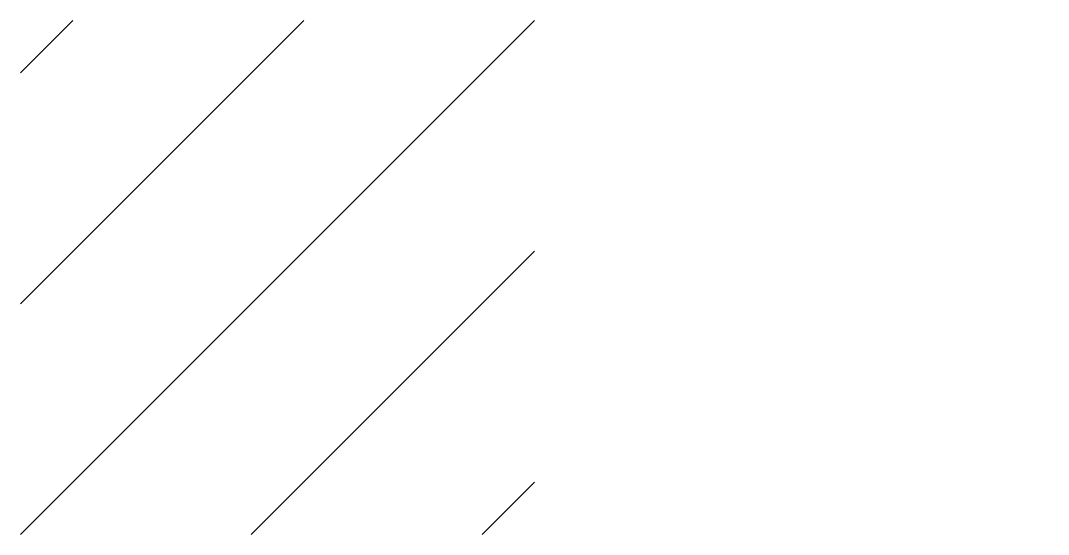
# Model space of a CAD drawing. Header units: metres. Extents: x 0 to 40, y 0 to 20.
import ezdxf

# ---------------------------------------------------------------- set-up
doc = ezdxf.new("R2010")
doc.units = ezdxf.units.M

msp = doc.modelspace()

# ---------------------------------------------------------------- hatches: boundary and pattern name
h = msp.add_hatch()
h.set_pattern_fill('ANSI31', color=3, scale=2)
h.paths.add_polyline_path([(0, 0), (20, 0), (20, 20), (0, 20)])
h.paths.add_polyline_path([(30, 0), (40, 0), (40, 10), (30, 10)], flags=9)
h.paths.add_polyline_path([(5, 5), (15, 5), (15, 15), (5, 15)], flags=9)

doc.saveas('drawing.dxf')
